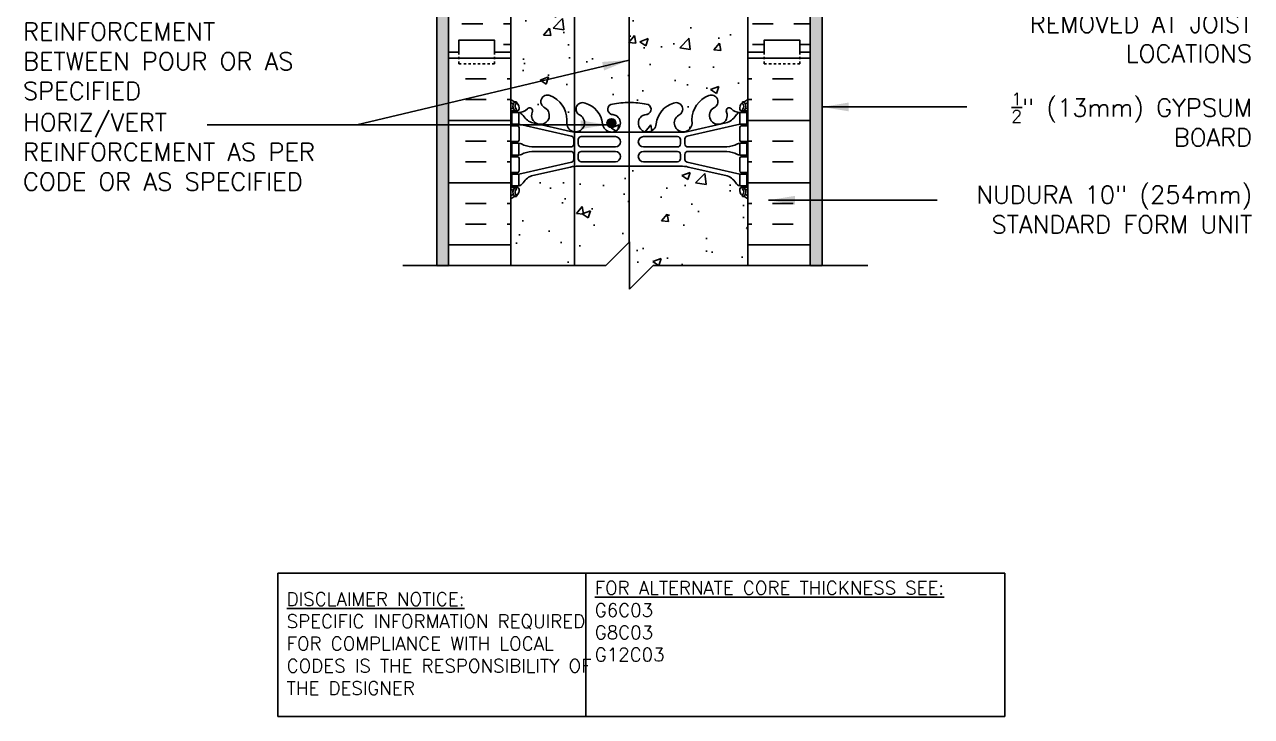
# Model space of a CAD drawing. Header units: inches. Extents: x 378 to 484, y 176 to 258.
# Drawn here: x 430.8 to 482.6, y 175.9 to 205.1 of the extents above; entities that cross this region are included whole.
import ezdxf

# ---------------------------------------------------------------- set-up
doc = ezdxf.new("R2010")
doc.units = ezdxf.units.IN
doc.header["$LTSCALE"] = 0.5
doc.header["$MEASUREMENT"] = 0
doc.linetypes.add('DASHED2', pattern=[0.375, 0.25, -0.125])
for name, color, linetype in [('HATCH', 12, 'Continuous'), ('line25', 2, 'Continuous'), ('LINE3', 3, 'Continuous'), ('LINE50', 5, 'Continuous'), ('LINE9', 9, 'Continuous'), ('TEXT', 4, 'Continuous'), ('Web_Edge', 9, 'Continuous')]:
    doc.layers.add(name, color=color, linetype=linetype)
doc.styles.add('DIM', font='romans.shx', dxfattribs={"width": 0.7})
doc.styles.add('ROMANS', font='romans.shx', dxfattribs={"height": 1.125})
doc.styles.get("Standard").update_dxf_attribs({"font": 'romans.shx', "height": 1.125})
doc.dimstyles.new('ext_12', dxfattribs={"dimscale": 12, "dimtxt": 0.09375, "dimasz": 0.09375, "dimexe": 0.09375, "dimexo": 0.0625, "dimgap": 0.0625, "dimtad": 1, "dimdec": 1, "dimzin": 3, "dimdsep": 46, "dimlunit": 4, "dimtxsty": 'DIM', "dimcen": 0.09, "dimdle": 0.09375, "dimclrt": 4, "dimadec": 0, "dimazin": 0, "dimtfac": 1, "dimtdec": 1, "dimtmove": 2, "dimatfit": 3, "dimfxl": 1, "dimfrac": 2, "dimtolj": 1, "dimtzin": 0, "dimarcsym": 0})

msp = doc.modelspace()

# ---------------------------------------------------------------- hatches: boundary and pattern name
at = {"layer": 'HATCH'}
h = msp.add_hatch(dxfattribs=at)
h.set_pattern_fill('AR-CONC', color=256, scale=0.5)
h.set_pattern_definition([(50, (0, 0), (3.586301, -0.31376), [0.375, -4.125]), (355, (0, 0), (-0.693757, 3.76096), [0.3, -3.3]), (100.45144, (0.299, -0.026), (2.892544, 3.4472), [0.3187, -3.50571]), (46.1842, (0, 1), (5.336207, -0.827596), [0.5625, -6.1875]), (96.6356, (0.4447, 0.931), (4.67331, 4.870593), [0.47805, -5.25857]), (351.1842, (0, 1), (4.67331, 4.870593), [0.45, -4.95]), (21, (0.5, 0.75), (2.984535, -2.013094), [0.375, -4.125]), (326, (0.5, 0.75), (1.216577, 3.62575), [0.3, -3.3]), (71.45144, (0.7487, 0.5822), (4.201112, 1.612656), [0.3187, -3.50571]), (37.5, (0, 0), (0.0607993, 1.6644693), [0, -3.26, 0, -3.35, 0, -3.3125]), (7.5, (0, 0), (1.3153477, 1.9720586), [0, -1.91, 0, -3.185, 0, -1.2625]), (327.5, (-1.115, 0), (2.6691122, -0.1127744), [0, -1.25, 0, -3.9, 0, -5.175]), (317.5, (-1.615, 0), (2.915931, 0.500525), [0, -1.625, 0, -2.59, 0, -3.675])])
h.paths.add_polyline_path([(463.952, 248.227), (463.451, 248.227), (463.227, 248.308), (463.452, 248.389), (463.952, 248.389), (463.952, 250.124), (448.702, 250.124), (448.702, 248.389), (449.202, 248.389), (449.427, 248.308), (449.203, 248.227), (448.702, 248.227), (448.702, 239.897), (449.139, 239.897), (449.139, 240.397), (450.639, 240.397), (450.639, 239.897), (451.327, 239.897), (451.327, 237.897, 0.088416), (451.473, 237.8), (451.563, 237.8), (451.563, 237.758, -0.249069), (451.673, 237.551), (451.673, 237.483, -0.414214), (451.61, 237.421), (451.563, 237.421), (451.563, 237.351), (451.668, 237.351, 0.231736), (452.026, 237.502, -0.8344), (452.237, 237.376), (452.225, 237.355, 2.155404), (452.764, 237.549, -1), (452.978, 238.06, -0.311223), (453.687, 237.044), (453.686, 236.879, 1.661382), (454.247, 237.232, -1), (454.461, 237.743, -0.30095), (455.197, 236.871, 1.661382), (455.758, 237.224, 0.055617), (455.579, 237.269, -0.843243), (455.613, 237.702, -0.047544), (456.327, 237.766, -0.047544), (457.041, 237.702, -0.843243), (457.075, 237.269, 0.055617), (456.896, 237.224, 1.661382), (457.457, 236.871, -0.30095), (458.193, 237.743, -1), (458.407, 237.232, 1.661382), (458.968, 236.879), (458.967, 237.044, -0.311223), (459.676, 238.06, -1), (459.89, 237.549, 2.155404), (460.428, 237.355), (460.417, 237.376, -0.834375), (460.628, 237.502, 0.23174), (460.986, 237.351), (461.091, 237.351), (461.091, 237.421), (461.043, 237.421, -0.414214), (460.981, 237.483), (460.981, 237.551, -0.249069), (461.091, 237.758), (461.091, 237.8), (461.181, 237.8, 0.08841), (461.327, 237.897), (461.327, 239.897), (462.014, 239.897), (462.014, 240.397), (463.514, 240.397), (463.514, 239.897), (463.952, 239.897)])
h.paths.add_polyline_path([(456.32, 247.82), (456.286, 247.86), (456.004, 247.716, -1.846412), (456.023, 248.163), (456.286, 247.86), (456.32, 247.877, -2.114532)], flags=16)
h.paths.add_polyline_path([(460.393, 234.696), (458.812, 235.049, 0.054974), (458.485, 235.085), (456.327, 235.085), (454.169, 235.085, 0.054974), (453.842, 235.049), (452.261, 234.696, 0.180914), (451.844, 234.385, -0.155529), (451.668, 234.251), (451.563, 234.251), (451.563, 234.181), (451.61, 234.181, -0.414214), (451.673, 234.118), (451.673, 234.051, -0.249069), (451.563, 233.844), (451.563, 233.802), (451.473, 233.802, 0.088416), (451.327, 233.705), (451.327, 233.399), (455.546, 233.399), (456.546, 234.399), (456.546, 232.399), (457.546, 233.399), (461.327, 233.399), (461.327, 233.705, 0.08841), (461.181, 233.802), (461.091, 233.802), (461.091, 233.844, -0.249069), (460.981, 234.051), (460.981, 234.118, -0.414214), (461.043, 234.181), (461.091, 234.181), (461.091, 234.251), (460.986, 234.251, -0.155529), (460.81, 234.385, 0.180914)])
h.paths.add_polyline_path([(461.327, 230.897), (457.546, 230.897), (456.546, 229.897), (456.546, 231.897), (455.546, 230.897), (451.327, 230.897), (451.327, 228.089, 0.088416), (451.473, 227.992), (451.563, 227.992), (451.563, 227.95, -0.249069), (451.673, 227.743), (451.673, 227.676, -0.414214), (451.61, 227.613), (451.563, 227.613), (451.563, 227.543), (451.668, 227.543, -0.155529), (451.844, 227.409, 0.180914), (452.261, 227.098), (453.842, 226.745, 0.054974), (454.169, 226.709), (456.327, 226.709), (458.485, 226.709, 0.054974), (458.812, 226.745), (460.393, 227.098, 0.180914), (460.81, 227.409, -0.155529), (460.986, 227.543), (461.091, 227.543), (461.091, 227.613), (461.043, 227.613, -0.414214), (460.981, 227.676), (460.981, 227.743, -0.249069), (461.091, 227.95), (461.091, 227.992), (461.181, 227.992, 0.08841), (461.327, 228.089)])
h.paths.add_polyline_path([(461.327, 223.897, 0.08841), (461.181, 223.994), (461.091, 223.994), (461.091, 224.036, -0.249069), (460.981, 224.243), (460.981, 224.311, -0.414214), (461.043, 224.373), (461.091, 224.373), (461.091, 224.443), (460.986, 224.443, 0.231736), (460.628, 224.292, -0.8344), (460.417, 224.418), (460.428, 224.439, 2.155404), (459.89, 224.245, -1), (459.676, 223.733, -0.311223), (458.967, 224.749), (458.968, 224.914, 1.661382), (458.407, 224.562, -1), (458.193, 224.051, -0.30095), (457.457, 224.923, 1.661382), (456.896, 224.57, 0.055617), (457.075, 224.525, -0.843243), (457.041, 224.092, -0.047544), (456.327, 224.027, -0.047544), (455.613, 224.092, -0.843243), (455.579, 224.525, 0.055617), (455.758, 224.57, 1.661382), (455.197, 224.923, -0.30095), (454.461, 224.051, -1), (454.247, 224.562, 1.661382), (453.686, 224.914), (453.687, 224.749, -0.311223), (452.978, 223.733, -1), (452.764, 224.245, 2.155404), (452.225, 224.439), (452.237, 224.418, -0.834375), (452.026, 224.292, 0.23174), (451.668, 224.443), (451.563, 224.443), (451.563, 224.373), (451.61, 224.373, -0.414214), (451.673, 224.311), (451.673, 224.243, -0.249069), (451.563, 224.036), (451.563, 223.994), (451.473, 223.994, 0.088416), (451.327, 223.897), (451.327, 221.897), (451.327, 219.897), (452.61, 219.897, -0.431014), (452.978, 220.06, -0.076928), (453.269, 219.897), (453.552, 219.897), (459.385, 219.897, -0.076928), (459.676, 220.06, -0.431014), (460.044, 219.897), (461.327, 219.897)])
h.paths.add_polyline_path([(453.552, 219.85), (451.692, 219.85), (451.692, 219.397), (453.552, 219.397)])
h.paths.add_polyline_path([(453.552, 219.397), (451.692, 219.397), (451.692, 217.897), (453.552, 217.897)])
h.paths.add_polyline_path([(453.552, 217.897), (451.692, 217.897), (451.692, 217.397), (453.552, 217.397)])
h.paths.add_polyline_path([(451.692, 219.85), (452.598, 219.85, -0.044237), (452.61, 219.897), (451.327, 219.897, 0.088416), (451.473, 219.8), (451.563, 219.8), (451.563, 219.758, -0.249069), (451.673, 219.551), (451.673, 219.483, -0.414214), (451.61, 219.421), (451.563, 219.421), (451.563, 219.397), (451.692, 219.397)])
h.paths.add_polyline_path([(451.692, 219.397), (451.563, 219.397), (451.563, 219.351), (451.668, 219.351, 0.013575), (451.692, 219.35)])
h.paths.add_polyline_path([(451.692, 218.845), (451.668, 218.851), (451.563, 218.851), (451.563, 218.781), (451.61, 218.781, -0.414214), (451.673, 218.718), (451.673, 218.183, -0.414214), (451.61, 218.121), (451.563, 218.121), (451.563, 218.051), (451.668, 218.051, -0.02747), (451.692, 218.049)])
h.paths.add_polyline_path([(451.692, 217.553, -0.02747), (451.668, 217.551), (451.563, 217.551), (451.563, 217.481), (451.61, 217.481, -0.414214), (451.673, 217.418), (451.673, 216.883, -0.414214), (451.61, 216.821), (451.563, 216.821), (451.563, 216.751), (451.668, 216.751), (453.393, 217.137), (451.692, 217.137), (451.692, 217.397)])
h.paths.add_polyline_path([(461.181, 215.802), (461.091, 215.802), (461.091, 215.844, -0.249069), (460.981, 216.051), (460.981, 216.118, -0.414214), (461.043, 216.181), (461.091, 216.181), (461.091, 216.251), (460.986, 216.251, -0.168672), (460.8, 216.4, 0.17445), (460.393, 216.696), (458.812, 217.049, 0.054974), (458.485, 217.085), (456.577, 217.085), (456.577, 213.345), (456.856, 213.345), (456.856, 213.118), (456.596, 213.118), (456.327, 213.118), (455.798, 213.118), (455.798, 213.345), (456.077, 213.345), (456.077, 217.085), (454.169, 217.085, 0.054974), (453.842, 217.049), (452.261, 216.696, 0.17445), (451.854, 216.4, -0.168672), (451.668, 216.251), (451.563, 216.251), (451.563, 216.181), (451.61, 216.181, -0.414214), (451.673, 216.118), (451.673, 216.051, -0.249069), (451.563, 215.844), (451.563, 215.802), (451.473, 215.802, 0.088416), (451.327, 215.705), (451.327, 210.089, 0.088416), (451.473, 209.992), (451.563, 209.992), (451.563, 209.95, -0.249069), (451.673, 209.743), (451.673, 209.676, -0.414214), (451.61, 209.613), (451.563, 209.613), (451.563, 209.543), (451.668, 209.543, -0.168672), (451.854, 209.394, 0.17445), (452.261, 209.098), (453.842, 208.745, 0.054974), (454.169, 208.709), (456.327, 208.709), (458.485, 208.709, 0.054974), (458.812, 208.745), (460.393, 209.098, 0.17445), (460.8, 209.394, -0.168672), (460.986, 209.543), (461.091, 209.543), (461.091, 209.613), (461.043, 209.613, -0.414214), (460.981, 209.676), (460.981, 209.743, -0.249069), (461.091, 209.95), (461.091, 209.992), (461.181, 209.992, 0.08841), (461.327, 210.089), (461.327, 215.705, 0.08841)])
h.paths.add_polyline_path([(461.327, 203.897), (461.327, 205.897, 0.08841), (461.181, 205.994), (461.091, 205.994), (461.091, 206.036, -0.249069), (460.981, 206.243), (460.981, 206.311, -0.414214), (461.043, 206.373), (461.091, 206.373), (461.091, 206.443), (460.986, 206.443, 0.231736), (460.628, 206.292, -0.8344), (460.417, 206.418), (460.428, 206.439, 2.155404), (459.89, 206.245, -1), (459.676, 205.733, -0.311223), (458.967, 206.749), (458.968, 206.914, 1.661382), (458.407, 206.562, -1), (458.193, 206.051, -0.30095), (457.457, 206.923, 1.661382), (456.896, 206.57, 0.055617), (457.075, 206.525, -0.843243), (457.041, 206.092, -0.047544), (456.327, 206.027, -0.047544), (455.613, 206.092, -0.843243), (455.579, 206.525, 0.055617), (455.758, 206.57, 1.661382), (455.197, 206.923, -0.30095), (454.461, 206.051, -1), (454.247, 206.562, 1.661382), (453.686, 206.914), (453.687, 206.749, -0.311223), (452.978, 205.733, -1), (452.764, 206.245, 2.155404), (452.225, 206.439), (452.237, 206.418, -0.834375), (452.026, 206.292, 0.23174), (451.668, 206.443), (451.563, 206.443), (451.563, 206.373), (451.61, 206.373, -0.414214), (451.673, 206.311), (451.673, 206.243, -0.249069), (451.563, 206.036), (451.563, 205.994), (451.473, 205.994, 0.088416), (451.327, 205.897), (451.327, 203.897), (451.327, 201.897, 0.088416), (451.473, 201.8), (451.563, 201.8), (451.563, 201.758, -0.249069), (451.673, 201.551), (451.673, 201.483, -0.414214), (451.61, 201.421), (451.563, 201.421), (451.563, 201.351), (451.668, 201.351, 0.231736), (452.026, 201.502, -0.8344), (452.237, 201.376), (452.225, 201.355, 2.155404), (452.764, 201.549, -1), (452.978, 202.06, -0.311223), (453.687, 201.044), (453.686, 200.879, 1.661382), (454.247, 201.232, -1), (454.461, 201.743, -0.30095), (455.197, 200.871, 1.661382), (455.758, 201.224, 0.055617), (455.579, 201.269, -0.843243), (455.613, 201.702, -0.047544), (456.327, 201.766, -0.047544), (457.041, 201.702, -0.843243), (457.075, 201.269, 0.055617), (456.896, 201.224, 1.661382), (457.457, 200.871, -0.30095), (458.193, 201.743, -1), (458.407, 201.232, 1.661382), (458.968, 200.879), (458.967, 201.044, -0.311223), (459.676, 202.06, -1), (459.89, 201.549, 2.155404), (460.428, 201.355), (460.417, 201.376, -0.834375), (460.628, 201.502, 0.23174), (460.986, 201.351), (461.091, 201.351), (461.091, 201.421), (461.043, 201.421, -0.414214), (460.981, 201.483), (460.981, 201.551, -0.249069), (461.091, 201.758), (461.091, 201.8), (461.181, 201.8, 0.08841), (461.327, 201.897)])
h.paths.add_polyline_path([(460.981, 198.118, -0.414214), (461.043, 198.181), (461.091, 198.181), (461.091, 198.251), (460.986, 198.251, -0.155529), (460.81, 198.385, 0.180914), (460.393, 198.696), (458.812, 199.049, 0.054974), (458.485, 199.085), (456.327, 199.085), (454.169, 199.085, 0.054974), (453.842, 199.049), (452.261, 198.696, 0.180914), (451.844, 198.385, -0.155529), (451.668, 198.251), (451.563, 198.251), (451.563, 198.181), (451.61, 198.181, -0.414214), (451.673, 198.118), (451.673, 198.051, -0.249069), (451.563, 197.844), (451.563, 197.802), (451.473, 197.802, 0.088416), (451.327, 197.705), (451.327, 194.899), (455.327, 194.899), (456.327, 195.899), (456.327, 194.899), (456.327, 193.899), (457.327, 194.899), (461.327, 194.899), (461.327, 197.705, 0.08841), (461.181, 197.802), (461.091, 197.802), (461.091, 197.844, -0.249069), (460.981, 198.051)])
h = msp.add_hatch(dxfattribs=at)
h.set_pattern_fill('INSUL', color=256, scale=7, style=0)
h.set_pattern_definition([(0, (463.2665, 213.8323), (0, 2.625), []), (0, (463.2665, 214.7073), (0, 2.625), [0.875, -0.875]), (0, (463.2665, 215.5823), (0, 2.625), [0.875, -0.875])])
h.paths.add_polyline_path([(463.952, 218.147), (461.327, 218.147), (461.327, 203.897), (462.014, 203.897), (462.014, 204.397), (463.514, 204.397), (463.514, 203.897), (463.952, 203.897)])
h.paths.add_polyline_path([(463.952, 221.897), (463.514, 221.897), (463.514, 221.397), (462.014, 221.397), (462.014, 221.897), (461.327, 221.897), (461.327, 219.897), (463.952, 219.897)])
h.paths.add_polyline_path([(448.702, 203.897), (449.139, 203.897), (449.139, 204.397), (450.639, 204.397), (450.639, 203.897), (451.327, 203.897), (451.327, 221.897), (450.639, 221.897), (450.639, 222.397), (449.139, 222.397), (449.139, 221.897), (448.702, 221.897)])
h = msp.add_hatch(dxfattribs=at)
h.set_pattern_fill('AR-SAND', color=256, scale=0.25, style=0)
h.set_pattern_definition([(142.5, (623.70745, -44.5531), (0.01574834, 0.48170594), [0, -0.38, 0, -0.425, 0, -0.40625]), (172.5, (623.70745, -44.5531), (-0.4424442, 0.7055365), [0, -0.205, 0, -0.3425, 0, -0.13125]), (212.5, (624.01495, -44.5531), (-0.77853547, 0.00141476), [0, -0.125, 0, -0.45, 0, -0.5875]), (222.5, (624.01495, -44.5531), (-0.7515317, 0.2194189), [0, -0.0625, 0, -0.295, 0, -0.3375])])
h.paths.add_polyline_path([(448.202, 219.897), (448.702, 219.897), (448.702, 203.838), (448.702, 194.838), (448.202, 194.838)])
h = msp.add_hatch(dxfattribs=at)
h.set_pattern_fill('AR-SAND', color=256, scale=0.25, style=0)
h.set_pattern_definition([(37.5, (288.94643, -44.5531), (-0.01574834, 0.48170594), [0, -0.38, 0, -0.425, 0, -0.40625]), (7.5, (288.9464, -44.5531), (0.4424442, 0.7055365), [0, -0.205, 0, -0.3425, 0, -0.13125]), (327.5, (288.63893, -44.5531), (0.77853547, 0.00141476), [0, -0.125, 0, -0.45, 0, -0.5875]), (317.5, (288.6389, -44.5531), (0.7515317, 0.2194189), [0, -0.0625, 0, -0.295, 0, -0.3375])])
h.paths.add_polyline_path([(464.452, 219.897), (463.952, 219.897), (463.952, 203.838), (463.952, 194.838), (464.452, 194.838)])
h = msp.add_hatch(dxfattribs=at)
h.set_pattern_fill('INSUL', color=256, scale=7, style=0)
h.set_pattern_definition([(0, (-2474.8346, -211.1126), (0, 2.625), []), (0, (-2474.8346, -210.2376), (0, 2.625), [0.875, -0.875]), (0, (-2474.8346, -209.3626), (0, 2.625), [0.875, -0.875])])
h.paths.add_polyline_path([(448.702, 194.899), (451.327, 194.899), (451.327, 203.897), (450.639, 203.897), (450.639, 204.397), (449.139, 204.397), (449.139, 203.897), (448.702, 203.897)])
h = msp.add_hatch(dxfattribs=at)
h.set_pattern_fill('INSUL', color=256, scale=7, style=0)
h.set_pattern_definition([(180, (3387.4885, -211.1126), (0, 2.625), []), (180, (3387.4885, -210.2376), (0, 2.625), [0.875, -0.875]), (180, (3387.4885, -209.3626), (0, 2.625), [0.875, -0.875])])
h.paths.add_polyline_path([(461.327, 194.899), (463.952, 194.899), (463.952, 203.897), (463.514, 203.897), (463.514, 204.397), (462.014, 204.397), (462.014, 203.897), (461.327, 203.897)])
at = {"layer": 'LINE3'}
h = msp.add_hatch(color=256, dxfattribs=at)
h.paths.add_polyline_path([(455.755, 200.933, 0.831395), (455.387, 200.933)])
h.paths.add_polyline_path([(455.758, 200.899, 0.045935), (455.755, 200.933), (455.387, 200.933, 0.045935), (455.383, 200.899, 1)])

# ---------------------------------------------------------------- linework, layer by layer
at = {"layer": 'line25'}
for p, q in [((451.327, 221.897), (451.327, 203.897)), ((461.327, 219.897), (461.327, 203.897)), ((451.327, 203.897), (451.327, 194.899)), ((461.327, 203.897), (461.327, 194.899))]:
    msp.add_line(p, q, dxfattribs=at)
at = {"layer": 'LINE3'}
for p, q in [((454.01, 217.137), (454.01, 194.899)), ((456.313, 213.118), (456.313, 195.885))]:
    msp.add_line(p, q, dxfattribs=at)
msp.add_circle((455.571, 200.899), 0.188, dxfattribs=at)
at = {"layer": 'LINE50'}
for p, q in [((448.702, 203.897), (448.702, 221.897)), ((463.952, 203.838), (463.952, 219.897)), ((448.702, 194.899), (448.702, 203.897)), ((463.952, 194.899), (463.952, 203.897))]:
    msp.add_line(p, q, dxfattribs=at)
at = {"layer": 'LINE50', "color": 9}
for p, q in [((448.202, 194.899), (448.202, 219.897)), ((464.452, 194.899), (464.452, 219.897))]:
    msp.add_line(p, q, dxfattribs=at)
at = {"layer": 'LINE50'}
for points in [[(451.327, 203.897), (450.639, 203.897), (450.639, 204.397), (449.139, 204.397), (449.139, 203.897), (448.702, 203.897)], [(448.702, 203.897), (449.139, 203.897), (449.139, 204.397), (450.639, 204.397), (450.639, 203.897), (451.327, 203.897)], [(461.327, 203.897), (462.014, 203.897), (462.014, 204.397), (463.514, 204.397), (463.514, 203.897), (463.952, 203.897)], [(463.952, 203.897), (463.514, 203.897), (463.514, 204.397), (462.014, 204.397), (462.014, 203.897), (461.327, 203.897)]]:
    msp.add_lwpolyline(points, dxfattribs=at)
at = {"layer": 'LINE9'}
for p, q in [((456.327, 195.899), (455.327, 194.899)), ((456.327, 194.899), (456.327, 195.899)), ((446.775, 194.899), (455.327, 194.899)), ((456.327, 194.899), (456.327, 193.899)), ((456.327, 193.899), (457.327, 194.899)), ((457.327, 194.899), (466.385, 194.899))]:
    msp.add_line(p, q, dxfattribs=at)
at = {"layer": 'LINE9', "linetype": 'DASHED2', "ltscale": 0.15}
for points in [[(450.639, 203.897), (450.639, 203.897), (450.639, 203.397), (449.139, 203.397), (449.139, 203.897), (449.139, 203.897)], [(450.639, 203.897), (450.639, 203.897), (450.639, 203.397), (449.139, 203.397), (449.139, 203.897), (449.139, 203.897)], [(462.014, 203.897), (462.014, 203.897), (462.014, 203.397), (463.514, 203.397), (463.514, 203.897), (463.514, 203.897)], [(462.014, 203.897), (462.014, 203.897), (462.014, 203.397), (463.514, 203.397), (463.514, 203.897), (463.514, 203.897)]]:
    msp.add_lwpolyline(points, dxfattribs=at)
at = {"layer": 'TEXT'}
msp.add_lwpolyline([(441.509, 181.929), (454.492, 181.929), (454.492, 175.891), (441.509, 175.891)], close=True, dxfattribs=at)
msp.add_lwpolyline([(454.492, 181.929), (472.153, 181.929), (472.153, 175.891), (454.492, 175.891)], dxfattribs=at)
at = {"layer": 'Web_Edge'}
for p, q in [((451.473, 201.8), (451.563, 201.8)), ((451.563, 201.8), (451.563, 201.758)), ((461.181, 201.8), (461.091, 201.8)), ((461.091, 201.8), (461.091, 201.758)), ((451.327, 201.521), (451.405, 201.521)), ((451.327, 201.421), (451.61, 201.421)), ((451.473, 201.421), (451.473, 201.351)), ((451.563, 201.421), (451.563, 201.351)), ((451.673, 201.551), (451.673, 201.483)), ((452.225, 201.355), (452.237, 201.376)), ((460.428, 201.355), (460.417, 201.376)), ((460.981, 201.551), (460.981, 201.483)), ((461.327, 201.421), (461.043, 201.421)), ((461.091, 201.421), (461.091, 201.351)), ((461.181, 201.421), (461.181, 201.351)), ((461.327, 201.521), (461.249, 201.521)), ((451.327, 200.781), (451.61, 200.781)), ((451.473, 200.851), (451.473, 200.781)), ((451.563, 200.851), (451.563, 200.781)), ((453.886, 200.354), (451.668, 200.851)), ((453.842, 200.552), (452.261, 200.905)), ((453.687, 201.044), (453.686, 200.879)), ((458.768, 200.354), (460.986, 200.851)), ((458.812, 200.552), (460.393, 200.905)), ((458.967, 201.044), (458.968, 200.879)), ((461.327, 200.781), (461.043, 200.781)), ((461.091, 200.851), (461.091, 200.781)), ((461.181, 200.851), (461.181, 200.781)), ((451.673, 200.718), (451.673, 200.183)), ((453.983, 200.02), (453.983, 200.232)), ((454.169, 200.516), (456.327, 200.516)), ((454.296, 200.33), (455.735, 200.33)), ((458.485, 200.516), (456.327, 200.516)), ((458.358, 200.33), (456.919, 200.33)), ((458.671, 200.02), (458.671, 200.232)), ((460.981, 200.718), (460.981, 200.183)), ((451.327, 200.121), (451.61, 200.121)), ((451.473, 200.121), (451.473, 200.051)), ((451.563, 200.121), (451.563, 200.051)), ((453.858, 199.895), (452.221, 199.895)), ((454.171, 200.021), (454.171, 200.205)), ((454.296, 199.896), (455.735, 199.896)), ((458.358, 199.896), (456.919, 199.896)), ((458.483, 200.021), (458.483, 200.205)), ((458.796, 199.895), (460.433, 199.895)), ((461.327, 200.121), (461.043, 200.121)), ((461.091, 200.121), (461.091, 200.051)), ((461.181, 200.121), (461.181, 200.051)), ((451.327, 199.481), (451.61, 199.481)), ((451.473, 199.481), (451.473, 199.551)), ((451.563, 199.481), (451.563, 199.551)), ((453.886, 199.247), (451.668, 198.751)), ((451.673, 198.883), (451.673, 199.418)), ((453.858, 199.707), (452.221, 199.707)), ((453.983, 199.582), (453.983, 199.369)), ((454.171, 199.581), (454.171, 199.397)), ((454.296, 199.706), (455.735, 199.706)), ((454.296, 199.272), (455.735, 199.272)), ((458.358, 199.706), (456.919, 199.706)), ((458.358, 199.272), (456.919, 199.272)), ((458.483, 199.581), (458.483, 199.397)), ((458.671, 199.582), (458.671, 199.369)), ((458.768, 199.247), (460.986, 198.751)), ((458.796, 199.707), (460.433, 199.707)), ((460.981, 198.883), (460.981, 199.418)), ((461.327, 199.481), (461.043, 199.481)), ((461.091, 199.481), (461.091, 199.551)), ((461.181, 199.481), (461.181, 199.551)), ((451.327, 198.821), (451.61, 198.821)), ((451.473, 198.751), (451.473, 198.821)), ((451.563, 198.751), (451.563, 198.821)), ((453.842, 199.049), (452.261, 198.696)), ((454.169, 199.085), (456.327, 199.085)), ((458.485, 199.085), (456.327, 199.085)), ((458.812, 199.049), (460.393, 198.696)), ((461.327, 198.821), (461.043, 198.821)), ((461.091, 198.751), (461.091, 198.821)), ((461.181, 198.751), (461.181, 198.821)), ((451.327, 198.181), (451.61, 198.181)), ((451.473, 198.181), (451.473, 198.251)), ((451.563, 198.181), (451.563, 198.251)), ((461.327, 198.181), (461.043, 198.181)), ((461.091, 198.181), (461.091, 198.251)), ((461.181, 198.181), (461.181, 198.251)), ((451.327, 198.081), (451.405, 198.081)), ((451.473, 197.802), (451.563, 197.802)), ((451.563, 197.802), (451.563, 197.844)), ((451.673, 198.051), (451.673, 198.118)), ((460.981, 198.051), (460.981, 198.118)), ((461.091, 197.802), (461.091, 197.844)), ((461.181, 197.802), (461.091, 197.802)), ((461.327, 198.081), (461.249, 198.081))]:
    msp.add_line(p, q, dxfattribs=at)
for points in [[(451.368, 200.851), (451.668, 200.851), (451.668, 201.351), (451.368, 201.351)], [(461.286, 200.851), (460.986, 200.851), (460.986, 201.351), (461.286, 201.351)], [(451.368, 198.751), (451.668, 198.751), (451.668, 198.251), (451.368, 198.251)], [(461.286, 198.751), (460.986, 198.751), (460.986, 198.251), (461.286, 198.251)]]:
    msp.add_lwpolyline(points, close=True, dxfattribs=at)
for points in [[(451.668, 199.801), (451.668, 200.051), (451.368, 200.051), (451.368, 199.801)], [(451.668, 199.801), (451.668, 199.551), (451.368, 199.551), (451.368, 199.801)], [(460.986, 199.801), (460.986, 200.051), (461.286, 200.051), (461.286, 199.801)], [(460.986, 199.801), (460.986, 199.551), (461.286, 199.551), (461.286, 199.801)]]:
    msp.add_lwpolyline(points, dxfattribs=at)
for centre, radius, start, end in [((451.673, 202.258), 0.5, 226.2109, 250.5288), ((451.509, 201.736), 0.045, 321.448, 139.1879), ((451.423, 201.551), 0.25, 0, 70.5288), ((452.871, 201.805), 0.277, 67.32, 247.32), ((452.595, 201.038), 1.092, 0.3332, 69.4825), ((460.059, 201.038), 1.092, 110.5175, 179.6668), ((459.783, 201.805), 0.277, 292.68, 112.68), ((461.231, 201.551), 0.25, 109.4712, 180), ((461.145, 201.736), 0.045, 40.8121, 218.552), ((460.981, 202.258), 0.5, 289.4712, 313.7878), ((451.673, 202.258), 0.6, 234.7832, 245.0748), ((451.405, 201.54), 0.0196, 269.4032, 15.4901), ((451.667, 201.605), 0.25, 140.1145, 222.4609), ((451.411, 201.695), 0.021, 343.464, 63.9957), ((451.515, 201.467), 0.045, 222.4609, 42.4609), ((451.667, 201.605), 0.16, 140.0001, 222.4609), ((451.61, 201.483), 0.0625, 270, 0), ((451.693, 201.791), 0.441, 266.7976, 318.9873), ((451.546, 201.008), 0.364, 34.9775, 70.3387), ((452.12, 201.42), 0.125, 339.6243, 138.9873), ((452.577, 201.224), 0.375, 159.6243, 60.0685), ((454.354, 201.488), 0.277, 67.32, 247.32), ((454.17, 200.751), 1.034, 6.6669, 73.6635), ((455.633, 201.483), 0.22, 95.1835, 255.7396), ((455.464, 200.443), 0.834, 69.3729, 82.1063), ((456.31, 197.989), 3.777, 89.7394, 100.6275), ((456.344, 197.989), 3.777, 79.3725, 90.2606), ((457.19, 200.443), 0.834, 97.8937, 110.6271), ((457.021, 201.483), 0.22, 284.2604, 84.8165), ((458.484, 200.751), 1.034, 106.3365, 173.3331), ((458.3, 201.488), 0.277, 292.68, 112.68), ((460.077, 201.224), 0.375, 119.9315, 20.3757), ((460.534, 201.42), 0.125, 41.0127, 200.3757), ((460.961, 201.791), 0.441, 221.0127, 273.2024), ((461.108, 201.008), 0.364, 109.6613, 145.0225), ((461.043, 201.483), 0.0625, 180, 270), ((461.138, 201.467), 0.045, 137.5391, 317.5391), ((460.987, 201.605), 0.16, 317.5391, 39.9999), ((460.987, 201.605), 0.25, 317.5391, 39.8855), ((461.243, 201.695), 0.021, 116.0043, 196.536), ((461.249, 201.54), 0.0196, 164.5099, 270.5968), ((460.981, 202.258), 0.6, 294.9252, 305.2168), ((451.61, 200.718), 0.0625, 0, 90), ((452.469, 201.619), 0.743, 212.7919, 253.8107), ((454.06, 200.907), 0.375, 184.2448, 60.0685), ((455.571, 200.899), 0.375, 184.2448, 60.0685), ((457.083, 200.899), 0.375, 119.9315, 355.7552), ((458.594, 200.907), 0.375, 119.9315, 355.7552), ((460.185, 201.619), 0.743, 286.1893, 327.2081), ((461.043, 200.718), 0.0625, 90, 180), ((454.169, 202.016), 1.5, 257.4135, 270), ((453.858, 200.232), 0.125, 0, 77.3767), ((454.296, 200.205), 0.125, 90, 180), ((455.735, 200.113), 0.217, 270, 90), ((456.919, 200.113), 0.217, 90, 270), ((458.358, 200.205), 0.125, 0, 90), ((458.485, 202.016), 1.5, 270, 282.5865), ((458.796, 200.232), 0.125, 102.6233, 180), ((451.61, 200.183), 0.0625, 270, 0), ((451.664, 199.832), 0.219, 60.4937, 88.92), ((452.309, 201.062), 1.17, 242.6365, 265.6505), ((453.858, 200.02), 0.125, 270, 0), ((454.296, 200.021), 0.125, 180, 270), ((458.358, 200.021), 0.125, 270, 360), ((458.796, 200.02), 0.125, 180, 270), ((460.344, 201.062), 1.17, 274.3495, 297.3635), ((460.99, 199.832), 0.219, 91.08, 119.5063), ((461.043, 200.183), 0.0625, 180, 270), ((451.61, 199.418), 0.0625, 0, 90), ((451.664, 199.769), 0.219, 271.08, 299.5063), ((452.309, 198.54), 1.17, 94.3495, 117.3635), ((453.858, 199.582), 0.125, 0, 90), ((453.858, 199.369), 0.125, 282.6233, 0), ((454.296, 199.581), 0.125, 90, 180), ((454.296, 199.397), 0.125, 180, 270), ((455.735, 199.489), 0.217, 270, 90), ((456.919, 199.489), 0.217, 90, 270), ((458.358, 199.581), 0.125, 0, 90), ((458.358, 199.397), 0.125, 270, 0), ((458.796, 199.582), 0.125, 90, 180), ((458.796, 199.369), 0.125, 180, 257.3767), ((460.344, 198.54), 1.17, 62.6365, 85.6505), ((460.99, 199.769), 0.219, 240.4937, 268.92), ((461.043, 199.418), 0.0625, 90, 180), ((451.61, 198.883), 0.0625, 270, 0), ((452.469, 197.982), 0.743, 106.1893, 147.2081), ((454.169, 197.585), 1.5, 90, 102.5865), ((458.485, 197.585), 1.5, 77.4135, 90), ((460.185, 197.982), 0.743, 32.7919, 73.8107), ((461.043, 198.883), 0.0625, 180, 270), ((451.667, 197.996), 0.25, 137.5391, 219.8855), ((451.515, 198.135), 0.045, 317.5391, 137.5391), ((451.61, 198.118), 0.0625, 360, 90), ((451.546, 198.593), 0.364, 289.6613, 325.0225), ((461.108, 198.593), 0.364, 214.9775, 250.3387), ((461.043, 198.118), 0.0625, 90, 180), ((461.138, 198.135), 0.045, 42.4609, 222.4609), ((460.987, 197.996), 0.25, 320.1145, 42.4609), ((451.673, 197.344), 0.6, 114.9252, 125.2168), ((451.673, 197.344), 0.5, 109.4712, 133.7891), ((451.405, 198.061), 0.0196, 344.5099, 90.5968), ((451.411, 197.907), 0.021, 296.0043, 16.536), ((451.509, 197.865), 0.045, 220.8121, 38.552), ((451.423, 198.051), 0.25, 289.4712, 360), ((451.667, 197.996), 0.16, 137.5391, 219.9999), ((461.231, 198.051), 0.25, 180, 250.5288), ((461.145, 197.865), 0.045, 141.448, 319.1879), ((460.987, 197.996), 0.16, 320.0001, 42.4609), ((460.981, 197.344), 0.5, 46.2122, 70.5288), ((461.243, 197.907), 0.021, 163.464, 243.9957), ((461.249, 198.061), 0.0196, 89.4032, 195.4901), ((460.981, 197.344), 0.6, 54.7842, 65.0748)]:
    msp.add_arc(centre, radius, start, end, dxfattribs=at)
for points in [[(454.171, 200.026), (454.171, 200.2)], [(458.483, 200.026), (458.483, 200.2)], [(454.171, 199.576), (454.171, 199.402)], [(458.483, 199.576), (458.483, 199.402)]]:
    msp.add_open_spline(points, degree=1, dxfattribs=at)

# ---------------------------------------------------------------- texts
at = {"layer": 'TEXT', "char_height": 0.75, "style": 'ROMANS'}
for s, insert, width, attachment_point in [('\\A1;{\\C4;WET SET DOWELS TO MATCH VERTICAL REINFORCEMENT BETWEEN POUR OR AS SPECIFIED}', (430.757, 207.633), 12.44051, 1), ('\\A1;INTERIOR INSULATION REMOVED AT JOIST LOCATIONS', (482.592, 205.081), 12.22718, 6), ('\\A1;{\\H0.7x;\\S1/2;}" (13mm) GYPSUM \\PBOARD', (482.592, 202.182), 17.21743, 3), ('HORIZ/VERT REINFORCEMENT AS PER CODE OR AS SPECIFIED', (430.757, 201.309), 14.65126, 1), ('NUDURA 10" (254mm) STANDARD FORM UNIT', (482.592, 198.255), 17.21743, 3)]:
    msp.add_mtext(s, dxfattribs=dict(at, insert=insert, width=width, attachment_point=attachment_point))
at = {"layer": 'TEXT', "char_height": 0.5625, "attachment_point": 4}
for s, insert, width in [('{\\LDISCLAIMER NOTICE:}\\PSPECIFIC INFORMATION REQUIRED FOR COMPLIANCE WITH LOCAL CODES IS THE RESPONSIBILITY OF THE DESIGNER', (441.876, 178.963), 14.00235), ('{\\LFOR ALTERNATE CORE THICKNESS SEE:\\P}G6C03\\PG8C03\\PG12C03', (454.868, 179.903), 23.33295)]:
    msp.add_mtext(s, dxfattribs=dict(at, insert=insert, width=width))

# ---------------------------------------------------------------- leaders
at = {"layer": 'TEXT'}
for points in [[(456.313, 203.559), (444.834, 200.83), (438.52, 200.83)], [(464.452, 201.581), (470.552, 201.581)], [(455.397, 200.83), (444.834, 200.83)], [(462.188, 197.649), (469.302, 197.649)]]:
    msp.add_leader(points, dimstyle='ext_12', override={"dimgap": 0.0625, "dimtad": 0}, dxfattribs=at)

doc.saveas('drawing.dxf')
